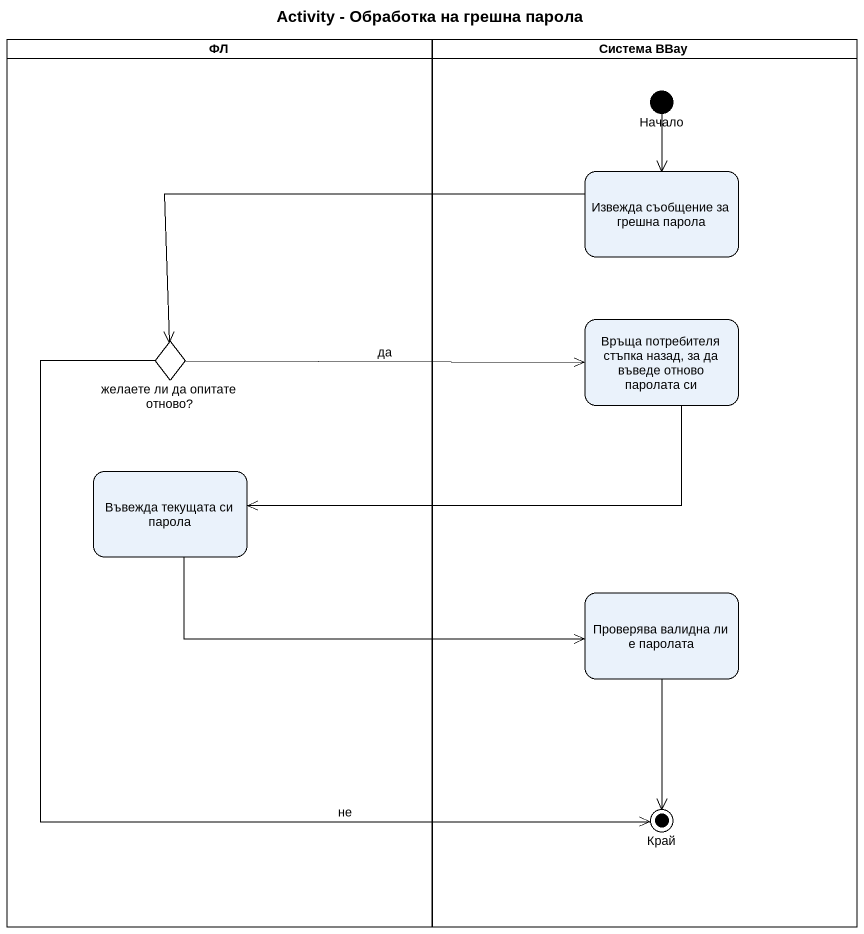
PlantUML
@startuml
title Activity - Обработка на грешна парола
hide empty description
state ФЛ <<partition>> {
  state "желаете ли да опитате отново?" as желаете_ли_да_опитате_отново <<choice>>
  state "Въвежда текущата си парола" as Въвежда_текущата_си_парола
}
state "Система BBay" as Система_BBay <<partition>> {
  state Начало <<start>>
  state "Извежда съобщение за грешна парола" as Извежда_съобщение_за_грешна
  state "Връща потребителя стъпка назад, за да въведе отново паролата си" as Връща_потребителя_стъпка
  state "Проверява валидна ли е паролата" as Проверява_валидна_ли_е
  state Край <<end>>
}
Начало --> Извежда_съобщение_за_грешна
Извежда_съобщение_за_грешна -left-> желаете_ли_да_опитате_отново
желаете_ли_да_опитате_отново -right-> Връща_потребителя_стъпка : да
желаете_ли_да_опитате_отново --> Край : не
Връща_потребителя_стъпка -left-> Въвежда_текущата_си_парола
Въвежда_текущата_си_парола -right-> Проверява_валидна_ли_е
Проверява_валидна_ли_е --> Край
@enduml
